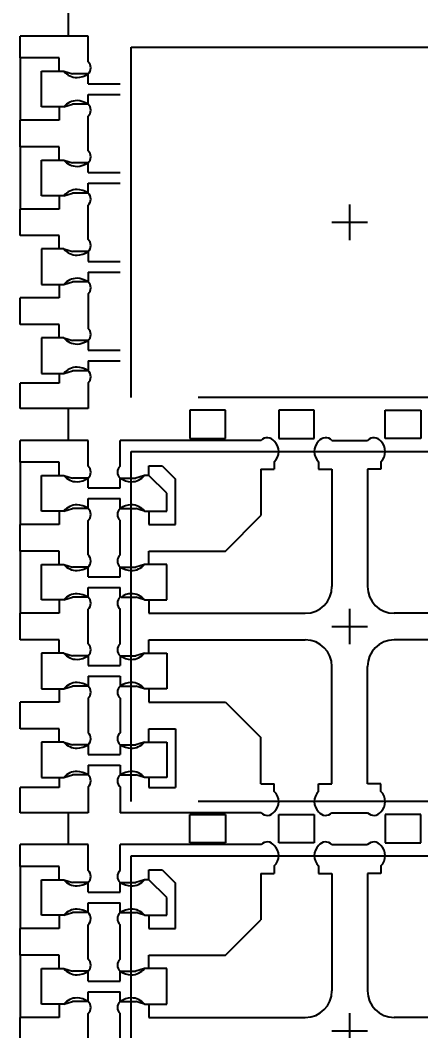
# Model space of a CAD drawing. Header units: millimetres. Extents: x 393.2 to 449.6, y 107.5 to 114.2.
# Drawn here: x 405.7503 to 405.8856, y 109.3034 to 109.6446 of the extents above; entities that cross this region are included whole.
import ezdxf

# ---------------------------------------------------------------- set-up
doc = ezdxf.new("R2010")
doc.units = ezdxf.units.MM
doc.header["$LTSCALE"] = 0.5
doc.header["$PDMODE"] = 98
for name, pattern in [('CENTER', [50.800000000000004, 31.75, -6.35, 6.35, -6.35]), ('HIDDEN', [0.375, 0.25, -0.125]), ('PHANTOM', [2.5, 1.25, -0.25, 0.25, -0.25, 0.25, -0.25])]:
    doc.linetypes.add(name, pattern=pattern)
for name, color, linetype in [('1D', 4, 'Continuous'), ('BTM', 7, 'HIDDEN'), ('CEN', 2, 'CENTER'), ('DIM', 3, 'Continuous'), ('PKG', 1, 'PHANTOM')]:
    doc.layers.add(name, color=color, linetype=linetype)
doc.styles.add('SIMPLEX', font='simplex.shx')
doc.dimstyles.new('Standard2', dxfattribs={"dimtxt": 0.06, "dimasz": 0.08, "dimexe": 0.01, "dimexo": 0.01, "dimgap": 0.027, "dimtad": 0, "dimdec": 3, "dimlfac": 16.66666667, "dimrnd": 0.0005, "dimzin": 1, "dimdsep": 46, "dimtxsty": 'SIMPLEX', "dimcen": 0.1905, "dimclrd": 256, "dimclre": 256, "dimclrt": 256, "dimadec": 0, "dimazin": 0, "dimtp": 0.03, "dimtm": 0.05, "dimtfac": 0.8, "dimtdec": 3, "dimtmove": 0, "dimatfit": 3, "dimfxl": 0.05, "dimtolj": 1, "dimtzin": 4, "dimlwd": -1, "dimlwe": -1, "dimarcsym": 0})

# ---------------------------------------------------------------- blocks, each defined once
blk = doc.blocks.new('*D18')
at = {"layer": '1D', "ltscale": 0.1, "transparency": 16777216}
blk.add_line((405.5106386670716, 109.4406549940329), (405.0469439499248, 109.4406549940315), dxfattribs=at)
at = {"layer": 'Defpoints', "color": 0, "ltscale": 0.1, "transparency": 16777216}
for p in [(407.4376386670712, 111.0096421802937), (405.0469439499244, 109.4406549940329), (405.5206386670712, 109.4406549940343)]:
    blk.add_point(p, dxfattribs=at)
at = {"layer": '1D', "ltscale": 0.1, "transparency": 16777216, "insert": (404.8770868070677, 109.4406549940315), "char_height": 0.06, "attachment_point": 5, "style": 'SIMPLEX'}
blk.add_mtext('\\A1;26.150', dxfattribs=at)
blk = doc.blocks.new('*D40')
at = {"layer": 'Defpoints', "color": 0, "transparency": 16777216}
for p in [(407.4376386670712, 111.0096421802937), (405.7502886670757, 109.197642180292), (405.0473087878593, 109.0160954738866)]:
    blk.add_point(p, dxfattribs=at)
at = {"layer": 'DIM', "transparency": 16777216}
for p, q in [((405.3673087878593, 109.197642180292), (405.2073087878593, 109.0160954738866)), ((405.7402886670757, 109.197642180292), (405.3673087878593, 109.197642180292)), ((405.2073087878593, 109.0160954738866), (405.0473087878593, 109.0160954738866))]:
    blk.add_line(p, q, dxfattribs=at)
at = {"layer": 'DIM', "transparency": 16777216, "insert": (404.8717373592879, 109.0160954738866), "char_height": 0.06, "attachment_point": 5, "style": 'SIMPLEX'}
blk.add_mtext('\\A1;30.200', dxfattribs=at)
blk = doc.blocks.new('*D41')
at = {"layer": 'Defpoints', "color": 0, "transparency": 16777216}
for p in [(407.4376386670712, 111.0096421802937), (406.3786386670711, 109.023642180292), (405.0473087878593, 108.9219082545183)]:
    blk.add_point(p, dxfattribs=at)
at = {"layer": 'DIM', "transparency": 16777216}
for p, q in [((405.3673087878593, 109.023642180292), (405.2073087878593, 108.9219082545183)), ((406.3686386670711, 109.023642180292), (405.3673087878593, 109.023642180292)), ((405.2073087878593, 108.9219082545183), (405.0473087878593, 108.9219082545183))]:
    blk.add_line(p, q, dxfattribs=at)
at = {"layer": 'DIM', "transparency": 16777216, "insert": (404.8774516450021, 108.9219082545183), "char_height": 0.06, "attachment_point": 5, "style": 'SIMPLEX'}
blk.add_mtext('\\A1;33.100', dxfattribs=at)
blk = doc.blocks.new('*D42')
at = {"layer": 'Defpoints', "color": 0, "transparency": 16777216}
for p in [(407.4376386670712, 111.0096421802937), (405.6886386670712, 109.2351421802905), (405.4660318574433, 108.5492399406165)]:
    blk.add_point(p, dxfattribs=at)
at = {"layer": 'DIM', "transparency": 16777216}
for p, q in [((405.6886386670712, 109.2251421802905), (405.6886386670712, 108.8692399406165)), ((405.6886386670712, 108.8692399406165), (405.4660318574433, 108.7092399406165)), ((405.4660318574433, 108.7092399406165), (405.4660318574433, 108.5492399406165))]:
    blk.add_line(p, q, dxfattribs=at)
at = {"layer": 'DIM', "transparency": 16777216, "insert": (405.4660318574433, 108.3793827977594), "char_height": 0.06, "attachment_point": 5, "rotation": 90, "style": 'SIMPLEX'}
blk.add_mtext('\\A1;29.150', dxfattribs=at)
blk = doc.blocks.new('*D43')
at = {"layer": 'Defpoints', "color": 0, "transparency": 16777216}
for p in [(407.4376386670712, 111.0096421802937), (405.7574886670624, 109.2523921802934), (405.770073667426, 108.5492399406165)]:
    blk.add_point(p, dxfattribs=at)
at = {"layer": 'DIM', "transparency": 16777216}
for p, q in [((405.7574886670624, 109.2423921802934), (405.7574886670624, 108.8692399406165)), ((405.7574886670624, 108.8692399406165), (405.770073667426, 108.7092399406165)), ((405.770073667426, 108.7092399406165), (405.770073667426, 108.5492399406165))]:
    blk.add_line(p, q, dxfattribs=at)
at = {"layer": 'DIM', "transparency": 16777216, "insert": (405.770073667426, 108.3736685120451), "char_height": 0.06, "attachment_point": 5, "rotation": 90, "style": 'SIMPLEX'}
blk.add_mtext('\\A1;28.003', dxfattribs=at)
blk = doc.blocks.new('*D44')
at = {"layer": 'Defpoints', "color": 0, "transparency": 16777216}
for p in [(407.4376386670712, 111.0096421802937), (405.7666386670697, 109.2297421802902), (405.8534303896404, 108.5492399406165)]:
    blk.add_point(p, dxfattribs=at)
at = {"layer": 'DIM', "transparency": 16777216}
for p, q in [((405.7666386670697, 109.2197421802902), (405.7666386670697, 108.8692399406165)), ((405.7666386670697, 108.8692399406165), (405.8534303896404, 108.7092399406165)), ((405.8534303896404, 108.7092399406165), (405.8534303896404, 108.5492399406165))]:
    blk.add_line(p, q, dxfattribs=at)
at = {"layer": 'DIM', "transparency": 16777216, "insert": (405.8534303896404, 108.3736685120451), "char_height": 0.06, "attachment_point": 5, "rotation": 90, "style": 'SIMPLEX'}
blk.add_mtext('\\A1;27.850', dxfattribs=at)
blk = doc.blocks.new('*D45')
at = {"layer": 'Defpoints', "color": 0, "transparency": 16777216}
for p in [(407.4376386670712, 111.0096421802937), (405.6977886670712, 109.2259921802905), (405.0473087878593, 109.1643829102577)]:
    blk.add_point(p, dxfattribs=at)
at = {"layer": 'DIM', "transparency": 16777216}
for p, q in [((405.3673087878593, 109.2259921802905), (405.2073087878593, 109.1643829102577)), ((405.6877886670712, 109.2259921802905), (405.3673087878593, 109.2259921802905)), ((405.2073087878593, 109.1643829102577), (405.0473087878593, 109.1643829102577))]:
    blk.add_line(p, q, dxfattribs=at)
at = {"layer": 'DIM', "transparency": 16777216, "insert": (404.8717373592879, 109.1643829102577), "char_height": 0.06, "attachment_point": 5, "style": 'SIMPLEX'}
blk.add_mtext('\\A1;29.728', dxfattribs=at)
blk = doc.blocks.new('*D46')
at = {"layer": 'Defpoints', "color": 0, "ltscale": 0.1, "transparency": 16777216}
for p in [(407.4376386670712, 111.0096421802965), (405.7732386670699, 109.2231421802905), (405.0473087878593, 109.0943269235769)]:
    blk.add_point(p, dxfattribs=at)
at = {"layer": 'DIM', "linetype": 'ByBlock', "ltscale": 0.1, "transparency": 16777216}
for p, q in [((405.3673087878593, 109.2231421802905), (405.2073087878593, 109.0943269235769)), ((405.7632386670699, 109.2231421802905), (405.3673087878593, 109.2231421802905)), ((405.2073087878593, 109.0943269235769), (405.0473087878593, 109.0943269235769))]:
    blk.add_line(p, q, dxfattribs=at)
at = {"layer": 'DIM', "ltscale": 0.1, "transparency": 16777216, "insert": (404.8717373592879, 109.0943269235769), "char_height": 0.06, "attachment_point": 5, "style": 'SIMPLEX'}
blk.add_mtext('\\A1;29.775', dxfattribs=at)
blk = doc.blocks.new('*D47')
at = {"layer": 'Defpoints', "color": 0, "ltscale": 0.1, "transparency": 16777216}
for p in [(407.4376386670712, 111.0096421802965), (405.7352886670757, 109.2351421802905), (405.5645030362815, 108.5492399406165)]:
    blk.add_point(p, dxfattribs=at)
at = {"layer": 'DIM', "linetype": 'ByBlock', "ltscale": 0.1, "transparency": 16777216}
for p, q in [((405.7352886670757, 109.2251421802905), (405.7352886670757, 108.8692399406165)), ((405.7352886670757, 108.8692399406165), (405.5645030362815, 108.7092399406165)), ((405.5645030362815, 108.7092399406165), (405.5645030362815, 108.5492399406165))]:
    blk.add_line(p, q, dxfattribs=at)
at = {"layer": 'DIM', "ltscale": 0.1, "transparency": 16777216, "insert": (405.5645030362815, 108.3736685120451), "char_height": 0.06, "attachment_point": 5, "rotation": 90, "style": 'SIMPLEX'}
blk.add_mtext('\\A1;28.373', dxfattribs=at)
blk = doc.blocks.new('*D48')
at = {"layer": 'Defpoints', "color": 0, "ltscale": 0.1, "transparency": 16777216}
for p in [(407.4376386670712, 111.0096421802965), (405.7502886670757, 109.197642180292), (405.6691062652752, 108.5492399406165)]:
    blk.add_point(p, dxfattribs=at)
at = {"layer": 'DIM', "linetype": 'ByBlock', "ltscale": 0.1, "transparency": 16777216}
for p, q in [((405.7502886670757, 109.187642180292), (405.7502886670757, 108.8692399406165)), ((405.7502886670757, 108.8692399406165), (405.6691062652752, 108.7092399406165)), ((405.6691062652752, 108.7092399406165), (405.6691062652752, 108.5492399406165))]:
    blk.add_line(p, q, dxfattribs=at)
at = {"layer": 'DIM', "ltscale": 0.1, "transparency": 16777216, "insert": (405.6691062652752, 108.3793827977594), "char_height": 0.06, "attachment_point": 5, "rotation": 90, "style": 'SIMPLEX'}
blk.add_mtext('\\A1;28.123', dxfattribs=at)
blk = doc.blocks.new('*D49')
at = {"layer": 'Defpoints', "color": 0, "ltscale": 0.1, "transparency": 16777216}
for p in [(407.4376386670712, 111.0096421802965), (405.0473087878593, 109.2297421802902), (405.7502886670757, 109.2297421802902)]:
    blk.add_point(p, dxfattribs=at)
at = {"layer": 'DIM', "linetype": 'ByBlock', "ltscale": 0.1, "transparency": 16777216}
blk.add_line((405.7402886670757, 109.2297421802902), (405.0473087878593, 109.2297421802902), dxfattribs=at)
at = {"layer": 'DIM', "ltscale": 0.1, "transparency": 16777216, "insert": (404.8717373592879, 109.2297421802902), "char_height": 0.06, "attachment_point": 5, "style": 'SIMPLEX'}
blk.add_mtext('\\A1;29.665', dxfattribs=at)
blk = doc.blocks.new('*D50')
at = {"layer": 'Defpoints', "color": 0, "ltscale": 0.1, "transparency": 16777216}
for p in [(407.4376386670712, 111.0096421802965), (405.7732386670699, 109.197642180292), (405.9412644853962, 108.5492399406165)]:
    blk.add_point(p, dxfattribs=at)
at = {"layer": 'DIM', "linetype": 'ByBlock', "ltscale": 0.1, "transparency": 16777216}
for p, q in [((405.7732386670699, 109.187642180292), (405.7732386670699, 108.8692399406165)), ((405.7732386670699, 108.8692399406165), (405.9412644853962, 108.7092399406165)), ((405.9412644853962, 108.7092399406165), (405.9412644853962, 108.5492399406165))]:
    blk.add_line(p, q, dxfattribs=at)
at = {"layer": 'DIM', "ltscale": 0.1, "transparency": 16777216, "insert": (405.9412644853962, 108.3736685120451), "char_height": 0.06, "attachment_point": 5, "rotation": 90, "style": 'SIMPLEX'}
blk.add_mtext('\\A1;27.740', dxfattribs=at)
blk = doc.blocks.new('*D51')
at = {"layer": 'Defpoints', "color": 0, "ltscale": 0.1, "transparency": 16777216}
for p in [(407.4376386670712, 111.0096421802965), (405.0473087878593, 109.3054764697244), (405.7502886670757, 109.2405421802909)]:
    blk.add_point(p, dxfattribs=at)
at = {"layer": 'DIM', "linetype": 'ByBlock', "ltscale": 0.1, "transparency": 16777216}
for p, q in [((405.2073087878593, 109.3054764697244), (405.0473087878593, 109.3054764697244)), ((405.3673087878593, 109.2405421802909), (405.2073087878593, 109.3054764697244)), ((405.7402886670757, 109.2405421802909), (405.3673087878593, 109.2405421802909))]:
    blk.add_line(p, q, dxfattribs=at)
at = {"layer": 'DIM', "ltscale": 0.1, "transparency": 16777216, "insert": (404.8717373592879, 109.3054764697244), "char_height": 0.06, "attachment_point": 5, "style": 'SIMPLEX'}
blk.add_mtext('\\A1;29.485', dxfattribs=at)
blk = doc.blocks.new('*U100')
at = {"layer": 'CEN', "ltscale": 0.005}
for p, q in [((-3.4e-15, -0.0060000000000014), (-3.4e-15, 0.005999999999998)), ((-0.0060000000000048, 0), (0.005999999999998, 0))]:
    blk.add_line(p, q, dxfattribs=at)
at = {"layer": 'PKG', "color": 1, "linetype": 'HIDDEN'}
blk.add_lwpolyline([(-0.0738000000000011, -0.0591000000000008), (-0.0738000000000011, 0.0590999999999974), (0.0737999999999977, 0.0590999999999991), (0.0737999999999977, -0.0591000000000008)], close=True, dxfattribs=at)
blk = doc.blocks.new('*U101')
at = {"layer": 'CEN', "color": 0, "linetype": 'ByBlock', "lineweight": -2, "transparency": 16777216}
for p in [(0, 0.273), (0, 0.1365), (0, 0)]:
    blk.add_blockref('*U100', p, dxfattribs=at)
blk = doc.blocks.new('*D153')
at = {"layer": 'Defpoints', "color": 0, "ltscale": 0.1, "transparency": 16777216}
for p in [(407.4376386670712, 111.0096421802965), (405.0473087878593, 109.3708160297682), (405.6977886670712, 109.2442921802905)]:
    blk.add_point(p, dxfattribs=at)
at = {"layer": 'DIM', "ltscale": 0.1, "transparency": 16777216}
for p, q in [((405.2073087878593, 109.3708160297682), (405.0473087878593, 109.3708160297682)), ((405.3673087878593, 109.2442921802905), (405.2073087878593, 109.3708160297682)), ((405.6877886670712, 109.2442921802905), (405.3673087878593, 109.2442921802905))]:
    blk.add_line(p, q, dxfattribs=at)
at = {"layer": 'DIM', "ltscale": 0.1, "transparency": 16777216, "insert": (404.8717373592879, 109.3708160297682), "char_height": 0.06, "attachment_point": 5, "style": 'SIMPLEX'}
blk.add_mtext('\\A1;29.423', dxfattribs=at)
blk = doc.blocks.new('*D154')
at = {"layer": 'Defpoints', "color": 0, "ltscale": 0.1, "transparency": 16777216}
for p in [(407.4376386670712, 111.0096421802965), (405.7840386670707, 109.1976421802905), (406.0263338159933, 108.5492399406165)]:
    blk.add_point(p, dxfattribs=at)
at = {"layer": 'DIM', "ltscale": 0.1, "transparency": 16777216}
for p, q in [((405.7840386670707, 109.1876421802905), (405.7840386670707, 108.8692399406165)), ((405.7840386670707, 108.8692399406165), (406.0263338159933, 108.7092399406165)), ((406.0263338159933, 108.7092399406165), (406.0263338159933, 108.5492399406165))]:
    blk.add_line(p, q, dxfattribs=at)
at = {"layer": 'DIM', "ltscale": 0.1, "transparency": 16777216, "insert": (406.0263338159933, 108.3736685120451), "char_height": 0.06, "attachment_point": 5, "rotation": 90, "style": 'SIMPLEX'}
blk.add_mtext('\\A1;27.560', dxfattribs=at)

msp = doc.modelspace()

# ---------------------------------------------------------------- linework, layer by layer
at = {"ltscale": 0.03}
for p, q in [((405.7732386670706, 109.6392421802902), (405.7502886670757, 109.6392421802902)), ((405.7502886670757, 109.6318921802944), (405.7502886670757, 109.6392421802902)), ((405.7732386670712, 109.6305613891307), (405.7732386670706, 109.6392421802902)), ((405.7634886670728, 109.6318921802926), (405.7502886670757, 109.6318921802944)), ((405.7634886670722, 109.6273921802926), (405.7634886670728, 109.6318921802926)), ((405.7634886670722, 109.6273921802926), (405.7649886670722, 109.6273921802924)), ((405.7649886670722, 109.6273921802924), (405.7679886670721, 109.626492180292)), ((405.7732386670706, 109.6264921802913), (405.7679886670721, 109.626492180292)), ((405.7649886670706, 109.6153921802924), (405.7634886670705, 109.6153921802926)), ((405.7634886670722, 109.6153921802942), (405.7634886670728, 109.6108921802942)), ((405.7649886670706, 109.6153921802924), (405.7679886670707, 109.616292180292)), ((405.7732386670706, 109.6162921802913), (405.7679886670707, 109.616292180292)), ((405.7634886670728, 109.6108921802942), (405.7502886670757, 109.6108921802924)), ((405.7502886670757, 109.6018921802944), (405.7502886670757, 109.6108921802924)), ((405.7732386670711, 109.600561389131), (405.7732386670711, 109.6122229714501)), ((405.7634886670728, 109.6018921802926), (405.7502886670757, 109.6018921802944)), ((405.7634886670722, 109.5973921802926), (405.7634886670728, 109.6018921802926)), ((405.7634886670722, 109.5973921802926), (405.7649886670721, 109.5973921802924)), ((405.7649886670721, 109.5973921802924), (405.767988667072, 109.596492180292)), ((405.7732386670706, 109.5964921802913), (405.767988667072, 109.596492180292)), ((405.7649886670706, 109.5853921802924), (405.7679886670707, 109.586292180292)), ((405.7732386670706, 109.5862921802913), (405.7679886670707, 109.586292180292)), ((405.7649886670706, 109.5853921802924), (405.7634886670705, 109.5853921802926)), ((405.7634886670722, 109.5853921802942), (405.7634886670728, 109.5808921802942)), ((405.7732386670711, 109.570561389131), (405.7732386670711, 109.5822229714501)), ((405.7634886670728, 109.5808921802942), (405.7502886670757, 109.5808921802924)), ((405.7502886670757, 109.5718921802944), (405.7502886670757, 109.5808921802924)), ((405.7634886670687, 109.5718921802926), (405.7502886670757, 109.5718921802944)), ((405.7634886670681, 109.5673921802926), (405.7634886670687, 109.5718921802926)), ((405.7649886670681, 109.5673921802924), (405.7634886670681, 109.5673921802926)), ((405.7649886670706, 109.5673921802887), (405.7679886670707, 109.5664921802891)), ((405.7732386670707, 109.5664921802898), (405.7679886670707, 109.5664921802891)), ((405.7634886670664, 109.5553921802926), (405.7649886670665, 109.5553921802924)), ((405.7634886670681, 109.5553921802942), (405.7634886670687, 109.5508921802942)), ((405.7649886670665, 109.5553921802924), (405.7679886670666, 109.556292180292)), ((405.7732386670707, 109.5562921802909), (405.7679886670707, 109.5562921802912)), ((405.7732386670722, 109.5522229714504), (405.7732386670716, 109.5405613891313)), ((405.7634886670687, 109.5508921802942), (405.7502886670757, 109.5508921802925)), ((405.7502886670757, 109.5418921802944), (405.7502886670757, 109.5508921802925)), ((405.7634886670646, 109.5418921802926), (405.7502886670757, 109.5418921802944)), ((405.763488667064, 109.5373921802926), (405.7634886670646, 109.5418921802926)), ((405.764988667064, 109.5373921802924), (405.763488667064, 109.5373921802926)), ((405.764988667064, 109.5373921802924), (405.7679886670638, 109.536492180292)), ((405.7732386670639, 109.5364921802913), (405.7679886670638, 109.536492180292)), ((405.7732386670707, 109.5364921802898), (405.7679886670707, 109.5364921802891)), ((405.7634886670623, 109.5253921802926), (405.7634886670619, 109.5220921802926)), ((405.7634886670623, 109.5253921802926), (405.7649886670624, 109.5253921802924)), ((405.7649886670624, 109.5253921802924), (405.7679886670625, 109.526292180292)), ((405.7732386670611, 109.5262921802912), (405.7679886670625, 109.526292180292)), ((405.7732386670707, 109.5262921802898), (405.7679886670721, 109.5262921802891)), ((405.7634886670619, 109.5220921802926), (405.7502886670757, 109.5220921802944)), ((405.7502886670757, 109.5135421802909), (405.7502886670757, 109.5220921802944)), ((405.7732386670705, 109.5222229714504), (405.7732386670699, 109.5135421802909)), ((405.7732386670699, 109.5135421802909), (405.7502886670757, 109.5135421802909)), ((405.7732386670706, 109.5027421802902), (405.7502886670757, 109.5027421802902)), ((405.7502886670757, 109.4953921802944), (405.7502886670757, 109.5027421802902)), ((405.7732386670712, 109.4940613891307), (405.7732386670706, 109.5027421802902)), ((405.8316319577912, 109.5027421802905), (405.7840386670707, 109.5027421802905)), ((405.7840386670707, 109.494061389131), (405.7840386670707, 109.5027421802905)), ((405.8555453763501, 109.5027421802905), (405.8676319577912, 109.5027421802905)), ((405.7634886670728, 109.4953921802926), (405.7502886670757, 109.4953921802944)), ((405.7634886670722, 109.4908921802926), (405.7634886670728, 109.4953921802926)), ((405.7937886670707, 109.4908921802905), (405.7937886670707, 109.4941921802905)), ((405.7937886670707, 109.4941921802905), (405.7982886670707, 109.4941921802905)), ((405.7982886670707, 109.4941921802905), (405.8027886670707, 109.4896921802905)), ((405.8360886670707, 109.4955421802905), (405.8360886670707, 109.4929921802905)), ((405.8510886670707, 109.4955421802905), (405.8510886670707, 109.4929921802905)), ((405.8720886670707, 109.4955421802905), (405.8720886670707, 109.4929921802905)), ((405.7634886670722, 109.4908921802926), (405.7649886670722, 109.4908921802924)), ((405.7649886670722, 109.4908921802924), (405.7679886670721, 109.489992180292)), ((405.7922886670707, 109.4908921802905), (405.7892886670707, 109.4899921802905)), ((405.7937886670707, 109.4908921802905), (405.7922886670707, 109.4908921802905)), ((405.8315886670707, 109.4929921802905), (405.8360886670707, 109.4929921802905)), ((405.8315886670707, 109.4929921802905), (405.8315886670707, 109.4773921802905)), ((405.8510886670707, 109.4929921802905), (405.8555886670707, 109.4929921802905)), ((405.8555886670707, 109.4929921802905), (405.8555886670707, 109.4533921802905)), ((405.8720886670707, 109.4929921802905), (405.8675886670707, 109.4929921802905)), ((405.8675886670707, 109.4929921802905), (405.8675886670707, 109.4533921802905)), ((405.7732386670706, 109.4899921802913), (405.7679886670721, 109.489992180292)), ((405.7840386670721, 109.4899921802893), (405.7892886670707, 109.4899921802905)), ((405.8027886670707, 109.4743921802905), (405.8027886670707, 109.4896921802905)), ((405.7649886670706, 109.4788921802924), (405.7634886670705, 109.4788921802926)), ((405.7634886670722, 109.4788921802942), (405.7634886670728, 109.4743921802942)), ((405.7649886670706, 109.4788921802924), (405.7679886670707, 109.479792180292)), ((405.7732386670706, 109.4797921802913), (405.7679886670707, 109.479792180292)), ((405.7840386670707, 109.4797921802905), (405.7892886670707, 109.4797921802905)), ((405.7922886670707, 109.4788921802905), (405.7892886670707, 109.4797921802905)), ((405.7922886670707, 109.4788921802905), (405.7937886670707, 109.4788921802905)), ((405.7937886670707, 109.4788921802905), (405.7937886670707, 109.4743921802905)), ((405.8195886670707, 109.4653921802905), (405.8315886670707, 109.4773921802905)), ((405.7634886670728, 109.4743921802942), (405.7502886670757, 109.4743921802924)), ((405.7502886670757, 109.4653921802944), (405.7502886670757, 109.4743921802924)), ((405.7732386670711, 109.464061389131), (405.7732386670711, 109.4757229714501)), ((405.7840386670707, 109.464061389131), (405.7840386670707, 109.4757229714501)), ((405.7937886670707, 109.4743921802905), (405.8027886670707, 109.4743921802905)), ((405.7634886670728, 109.4653921802926), (405.7502886670757, 109.4653921802944)), ((405.7634886670722, 109.4608921802926), (405.7634886670728, 109.4653921802926)), ((405.7937886670707, 109.4608921802905), (405.7937886670707, 109.4653921802905)), ((405.7937886670707, 109.4653921802905), (405.8195886670707, 109.4653921802905)), ((405.7634886670722, 109.4608921802926), (405.7649886670721, 109.4608921802924)), ((405.7649886670721, 109.4608921802924), (405.767988667072, 109.459992180292)), ((405.7732386670706, 109.4599921802913), (405.767988667072, 109.459992180292)), ((405.7840386670721, 109.4599921802906), (405.7892886670707, 109.4599921802905)), ((405.7922886670707, 109.4608921802905), (405.7892886670707, 109.4599921802905)), ((405.7937886670707, 109.4608921802905), (405.7922886670707, 109.4608921802905)), ((405.7649886670706, 109.4488921802924), (405.7679886670707, 109.449792180292)), ((405.7732386670706, 109.4497921802913), (405.7679886670707, 109.449792180292)), ((405.7843386670706, 109.4497921802905), (405.7892886670707, 109.4497921802905)), ((405.7922886670707, 109.4488921802905), (405.7892886670707, 109.4497921802905)), ((405.7649886670706, 109.4488921802924), (405.7634886670705, 109.4488921802926)), ((405.7634886670722, 109.4488921802942), (405.7634886670728, 109.4443921802942)), ((405.7732386670711, 109.434061389131), (405.7732386670711, 109.4457229714501)), ((405.7840386670707, 109.434061389131), (405.7840386670707, 109.4457229714501)), ((405.7922886670707, 109.4488921802905), (405.7937886670707, 109.4488921802905)), ((405.7937886670707, 109.4488921802905), (405.7937886670707, 109.4443921802905)), ((405.7634886670728, 109.4443921802942), (405.7502886670757, 109.4443921802924)), ((405.7502886670757, 109.4353921802944), (405.7502886670757, 109.4443921802924)), ((405.7937886670707, 109.4443921802905), (405.8465886670706, 109.4443921802905)), ((405.9293886670707, 109.4443921802905), (405.8765886670707, 109.4443921802905)), ((405.7634886670687, 109.4353921802926), (405.7502886670757, 109.4353921802944)), ((405.7634886670681, 109.4308921802926), (405.7634886670687, 109.4353921802926)), ((405.7937886670707, 109.4308921802905), (405.7937886670707, 109.4353921802905)), ((405.7937886670707, 109.4353921802905), (405.8465886670706, 109.4353921802905)), ((405.9293886670707, 109.4353921802905), (405.8765886670707, 109.4353921802905)), ((405.7649886670681, 109.4308921802924), (405.7634886670681, 109.4308921802926)), ((405.7649886670706, 109.4308921802887), (405.7679886670707, 109.4299921802891)), ((405.7732386670707, 109.4299921802898), (405.7679886670707, 109.4299921802891)), ((405.7840386670707, 109.4299921802905), (405.7892886670707, 109.4299921802905)), ((405.7922886670707, 109.4308921802905), (405.7892886670707, 109.4299921802905)), ((405.7922886670707, 109.4308921802905), (405.7937886670707, 109.4308921802905)), ((405.8555886670707, 109.3867921802905), (405.8555886670707, 109.4263921802905)), ((405.8675886670707, 109.3867921802905), (405.8675886670707, 109.4263921802905)), ((405.7634886670664, 109.4188921802926), (405.7649886670665, 109.4188921802924)), ((405.7634886670681, 109.4188921802943), (405.7634886670687, 109.4143921802942)), ((405.7649886670665, 109.4188921802924), (405.7679886670666, 109.419792180292)), ((405.7732386670707, 109.4197921802909), (405.7679886670707, 109.4197921802912)), ((405.7840386670707, 109.4197921802905), (405.7892886670707, 109.4197921802905)), ((405.7922886670707, 109.4188921802905), (405.7892886670707, 109.4197921802905)), ((405.7937886670707, 109.4188921802905), (405.7922886670707, 109.4188921802905)), ((405.7937886670707, 109.4188921802905), (405.7937886670707, 109.4143921802905)), ((405.7732386670722, 109.4157229714504), (405.7732386670716, 109.4040613891313)), ((405.7840386670707, 109.4157229714501), (405.7840386670707, 109.404061389131)), ((405.7634886670687, 109.4143921802942), (405.7502886670757, 109.4143921802925)), ((405.7502886670757, 109.4053921802944), (405.7502886670757, 109.4143921802925)), ((405.7937886670707, 109.4143921802905), (405.8195886670707, 109.4143921802905)), ((405.8195886670707, 109.4143921802905), (405.8315886670707, 109.4023921802905)), ((405.7634886670646, 109.4053921802926), (405.7502886670757, 109.4053921802944)), ((405.763488667064, 109.4008921802926), (405.7634886670646, 109.4053921802926)), ((405.7937886670707, 109.4008921802905), (405.7937886670707, 109.4053921802905)), ((405.7937886670707, 109.4053921802905), (405.8027886670707, 109.4053921802905)), ((405.8027886670707, 109.4053921802905), (405.8027886670707, 109.3855921802905)), ((405.8315886670707, 109.3867921802905), (405.8315886670707, 109.4023921802905)), ((405.764988667064, 109.4008921802924), (405.763488667064, 109.4008921802926)), ((405.764988667064, 109.4008921802924), (405.7679886670638, 109.399992180292)), ((405.7732386670639, 109.3999921802913), (405.7679886670638, 109.399992180292)), ((405.7732386670707, 109.3999921802898), (405.7679886670707, 109.3999921802891)), ((405.7840386670707, 109.3999921802905), (405.7892886670707, 109.3999921802905)), ((405.7922886670707, 109.4008921802905), (405.7892886670707, 109.3999921802905)), ((405.7922886670707, 109.4008921802905), (405.7937886670707, 109.4008921802905)), ((405.7634886670623, 109.3888921802926), (405.7634886670619, 109.3855921802926)), ((405.7634886670623, 109.3888921802926), (405.7649886670624, 109.3888921802924)), ((405.7649886670624, 109.3888921802924), (405.7679886670625, 109.389792180292)), ((405.7732386670611, 109.3897921802912), (405.7679886670625, 109.389792180292)), ((405.7732386670707, 109.3897921802898), (405.7679886670721, 109.3897921802891)), ((405.7840386670721, 109.3897921802905), (405.7892886670707, 109.3897921802905)), ((405.7922886670707, 109.3888921802905), (405.7892886670707, 109.3897921802905)), ((405.7937886670707, 109.3888921802905), (405.7922886670707, 109.3888921802905)), ((405.7937886670707, 109.3888921802905), (405.7937886670707, 109.3855921802905)), ((405.7634886670619, 109.3855921802926), (405.7502886670757, 109.3855921802944)), ((405.7502886670757, 109.3770421802909), (405.7502886670757, 109.3855921802944)), ((405.7732386670705, 109.3857229714504), (405.7732386670699, 109.3770421802909)), ((405.7840386670707, 109.3857229714501), (405.7840386670707, 109.3770421802905)), ((405.7937886670707, 109.3855921802905), (405.8027886670707, 109.3855921802905)), ((405.8315886670707, 109.3867921802905), (405.8360886670707, 109.3867921802905)), ((405.8360886670707, 109.3842421802905), (405.8360886670707, 109.3867921802905)), ((405.8510886670707, 109.3867921802905), (405.8555886670707, 109.3867921802905)), ((405.8510886670707, 109.3842421802905), (405.8510886670707, 109.3867921802905)), ((405.8720886670707, 109.3867921802905), (405.8675886670707, 109.3867921802905)), ((405.8720886670707, 109.3842421802905), (405.8720886670707, 109.3867921802905)), ((405.7732386670699, 109.3770421802909), (405.7502886670757, 109.3770421802909)), ((405.8316319577912, 109.3770421802905), (405.7840386670707, 109.3770421802905)), ((405.8555453763501, 109.3770421802905), (405.8676319577912, 109.3770421802905)), ((405.7732386670706, 109.3662421802902), (405.7502886670757, 109.3662421802902)), ((405.7502886670757, 109.3588921802944), (405.7502886670757, 109.3662421802902)), ((405.7732386670712, 109.3575613891307), (405.7732386670706, 109.3662421802902)), ((405.8316319577912, 109.3662421802905), (405.7840386670707, 109.3662421802905)), ((405.7840386670707, 109.357561389131), (405.7840386670707, 109.3662421802905)), ((405.8555453763501, 109.3662421802905), (405.8676319577912, 109.3662421802905)), ((405.7634886670728, 109.3588921802926), (405.7502886670757, 109.3588921802944)), ((405.7634886670722, 109.3543921802926), (405.7634886670728, 109.3588921802926)), ((405.7937886670707, 109.3543921802905), (405.7937886670707, 109.3576921802905)), ((405.7937886670707, 109.3576921802905), (405.7982886670707, 109.3576921802905)), ((405.7982886670707, 109.3576921802905), (405.8027886670707, 109.3531921802905)), ((405.8360886670707, 109.3590421802905), (405.8360886670707, 109.3564921802905)), ((405.8510886670707, 109.3590421802905), (405.8510886670707, 109.3564921802905)), ((405.8720886670707, 109.3590421802905), (405.8720886670707, 109.3564921802905)), ((405.7634886670722, 109.3543921802926), (405.7649886670722, 109.3543921802924)), ((405.7649886670722, 109.3543921802924), (405.7679886670721, 109.353492180292)), ((405.7922886670707, 109.3543921802905), (405.7892886670707, 109.3534921802905)), ((405.7937886670707, 109.3543921802905), (405.7922886670707, 109.3543921802905)), ((405.8315886670707, 109.3564921802905), (405.8360886670707, 109.3564921802905)), ((405.8315886670707, 109.3564921802905), (405.8315886670707, 109.3408921802905)), ((405.8510886670707, 109.3564921802905), (405.8555886670707, 109.3564921802905)), ((405.8555886670707, 109.3564921802905), (405.8555886670707, 109.3168921802905)), ((405.8720886670707, 109.3564921802905), (405.8675886670707, 109.3564921802905)), ((405.8675886670707, 109.3564921802905), (405.8675886670707, 109.3168921802905)), ((405.7732386670706, 109.3534921802913), (405.7679886670721, 109.353492180292)), ((405.7840386670721, 109.3534921802893), (405.7892886670707, 109.3534921802905)), ((405.8027886670707, 109.3378921802905), (405.8027886670707, 109.3531921802905)), ((405.7649886670706, 109.3423921802924), (405.7634886670705, 109.3423921802926)), ((405.7634886670722, 109.3423921802942), (405.7634886670728, 109.3378921802942)), ((405.7649886670706, 109.3423921802924), (405.7679886670707, 109.343292180292)), ((405.7732386670706, 109.3432921802913), (405.7679886670707, 109.343292180292)), ((405.7840386670707, 109.3432921802905), (405.7892886670707, 109.3432921802905)), ((405.7922886670707, 109.3423921802905), (405.7892886670707, 109.3432921802905)), ((405.7922886670707, 109.3423921802905), (405.7937886670707, 109.3423921802905)), ((405.7937886670707, 109.3423921802905), (405.7937886670707, 109.3378921802905)), ((405.8195886670707, 109.3288921802905), (405.8315886670707, 109.3408921802905)), ((405.7634886670728, 109.3378921802942), (405.7502886670757, 109.3378921802924)), ((405.7502886670757, 109.3288921802944), (405.7502886670757, 109.3378921802924)), ((405.7732386670711, 109.327561389131), (405.7732386670711, 109.3392229714501)), ((405.7840386670707, 109.327561389131), (405.7840386670707, 109.3392229714501)), ((405.7937886670707, 109.3378921802905), (405.8027886670707, 109.3378921802905)), ((405.7634886670728, 109.3288921802926), (405.7502886670757, 109.3288921802944)), ((405.7634886670722, 109.3243921802926), (405.7634886670728, 109.3288921802926)), ((405.7937886670707, 109.3243921802905), (405.7937886670707, 109.3288921802905)), ((405.7937886670707, 109.3288921802905), (405.8195886670707, 109.3288921802905)), ((405.7634886670722, 109.3243921802926), (405.7649886670721, 109.3243921802924)), ((405.7649886670721, 109.3243921802924), (405.767988667072, 109.323492180292)), ((405.7732386670706, 109.3234921802913), (405.767988667072, 109.323492180292)), ((405.7840386670721, 109.3234921802906), (405.7892886670707, 109.3234921802905)), ((405.7922886670707, 109.3243921802905), (405.7892886670707, 109.3234921802905)), ((405.7937886670707, 109.3243921802905), (405.7922886670707, 109.3243921802905)), ((405.7649886670706, 109.3123921802924), (405.7679886670707, 109.313292180292)), ((405.7732386670706, 109.3132921802913), (405.7679886670707, 109.313292180292)), ((405.7840386670707, 109.3132921802906), (405.7892886670707, 109.3132921802905)), ((405.7922886670707, 109.3123921802905), (405.7892886670707, 109.3132921802905)), ((405.7649886670706, 109.3123921802924), (405.7634886670705, 109.3123921802926)), ((405.7634886670722, 109.3123921802942), (405.7634886670728, 109.3078921802942)), ((405.7732386670711, 109.297561389131), (405.7732386670711, 109.3092229714501)), ((405.7840386670707, 109.297561389131), (405.7840386670707, 109.3092229714501)), ((405.7922886670707, 109.3123921802905), (405.7937886670707, 109.3123921802905)), ((405.7937886670707, 109.3123921802905), (405.7937886670707, 109.3078921802905)), ((405.7634886670728, 109.3078921802942), (405.7502886670757, 109.3078921802924)), ((405.7502886670757, 109.2988921802944), (405.7502886670757, 109.3078921802924)), ((405.7937886670707, 109.3078921802905), (405.8465886670706, 109.3078921802905)), ((405.9293886670707, 109.3078921802905), (405.8765886670707, 109.3078921802905))]:
    msp.add_line(p, q, dxfattribs=at)
at = {"color": 4, "linetype": 'HIDDEN'}
msp.add_circle((405.9538100237789, 109.4564942421201), 0.3776292749257664, dxfattribs=at)
at = {"ltscale": 0.03}
for centre, radius, start, end in [((405.7713888808786, 109.6285267847103), 0.0027497861926721, 312.2759370778239, 47.72406292924249), ((405.7694635751931, 109.6311098405498), 0.0058177143691048, 219.7190948094875, 270.2471182186545), ((405.7690777638928, 109.6330356277318), 0.0077543419887602, 273.0375304387329, 302.4518127728624), ((405.7694635751905, 109.6116745200337), 0.0058177143691048, 89.75288176571226, 140.2809051748766), ((405.7690777638905, 109.6097487328566), 0.0077543419840256, 57.54818718439045, 86.9624695499608), ((405.7713888808777, 109.6142575758713), 0.0027497861926721, 312.2759370664206, 47.72406291784382), ((405.7713888808804, 109.5985267847103), 0.0027497861926721, 312.2759370778239, 47.72406292924249), ((405.7694635751931, 109.6011098405498), 0.0058177143691048, 219.7190948094875, 270.2471182186545), ((405.7690777638956, 109.603035627716), 0.0077543419728709, 273.0375304245997, 302.4518128234479), ((405.7694635751905, 109.5816745200337), 0.0058177143691048, 89.75288176571226, 140.2809051748766), ((405.7690777638905, 109.5797487328566), 0.0077543419840256, 57.54818718439045, 86.9624695499608), ((405.7713888808777, 109.5842575758713), 0.0027497861926721, 312.2759370664206, 47.72406291784382), ((405.7713888808777, 109.5685267847098), 0.0027497861926721, 312.2759370821562, 47.72406293357937), ((405.7694635751905, 109.5711098405473), 0.0058177143691048, 219.7190948251234, 270.2471182342877), ((405.7690777638904, 109.573035627725), 0.0077543419845401, 273.0375304505014, 302.4518128140551), ((405.7694635751864, 109.5516745200337), 0.0058177143691048, 89.75288176571226, 140.2809051748766), ((405.769077763891, 109.5497487328558), 0.0077543419841299, 57.54818718893041, 86.96246955417354), ((405.7713888808797, 109.5542575758707), 0.0027497861926721, 312.2759370707575, 47.72406292217617), ((405.7713888808777, 109.5385267847098), 0.0027497861926721, 312.2759370821562, 47.72406293357937), ((405.7694635751849, 109.5411098405498), 0.0058177143691048, 219.7190948094927, 270.2471182186545), ((405.7690777638905, 109.5430356277245), 0.0077543419840948, 273.0375304502022, 302.4518128155721), ((405.7694635751823, 109.5216745200337), 0.0058177143691048, 89.75288176571226, 140.2809051748766), ((405.7690777638956, 109.5197487328651), 0.0077543419728703, 57.54818717654851, 86.96246957540035), ((405.7713888808779, 109.5242575758708), 0.0027497861926721, 312.2759370707575, 47.72406292217617), ((405.8337375146516, 109.5007679336149), 0.0028863505726962, 35.45452309535627, 136.8434524332964), ((405.8327127150056, 109.4989232880883), 0.0048764387288395, 0.8094767435143643, 46.18765460837101), ((405.8544646191357, 109.4989232880883), 0.0048764387288395, 133.812345391629, 179.1905232564856), ((405.8534398194897, 109.5007679336149), 0.0028863505726964, 43.15654756659839, 144.5454769046926), ((405.8697375146516, 109.5007679336149), 0.0028863505726998, 35.45452309522613, 136.8434524334016), ((405.8687127150056, 109.4989232880883), 0.0048764387288395, 0.8094767435143643, 46.18765460837101), ((405.8327127150056, 109.4990610724927), 0.0048764387288395, 313.812345391629, 359.1905232564856), ((405.8544646191357, 109.4990610724927), 0.0048764387288395, 180.8094767435144, 226.187654608371), ((405.8687127150056, 109.4990610724927), 0.0048764387288395, 313.812345391629, 359.1905232564856), ((405.7713888808786, 109.4920267847103), 0.0027497861926721, 312.2759370778239, 47.72406292924248), ((405.7858884532633, 109.4920267847108), 0.0027497861926721, 132.2759370742355, 227.7240629256587), ((405.7694635751931, 109.4946098405498), 0.0058177143691048, 219.7190948094875, 270.2471182186545), ((405.7878137589502, 109.4946098405486), 0.0058177143691048, 269.7528817735288, 320.2809051826972), ((405.7690777638928, 109.4965356277318), 0.0077543419887602, 273.0375304387329, 302.4518127728624), ((405.7881995702508, 109.4965356277305), 0.0077543419887602, 237.5481872193186, 266.9624695534667), ((405.7694635751905, 109.4751745200337), 0.0058177143691048, 89.75288176571226, 140.2809051748766), ((405.7690777638905, 109.4732487328566), 0.0077543419840256, 57.54818718439045, 86.9624695499608), ((405.78819957025, 109.4732487328552), 0.0077543419841372, 93.03753044240217, 122.4518128076287), ((405.7878137589502, 109.4751745200325), 0.0058177143691048, 39.71909481730803, 90.24711822647113), ((405.7713888808777, 109.4777575758713), 0.0027497861926721, 312.2759370664206, 47.72406291784382), ((405.7858884532633, 109.4777575758703), 0.0027497861926721, 132.2759370743413, 227.7240629257645), ((405.7713888808804, 109.4620267847103), 0.0027497861926721, 312.2759370778239, 47.72406292924248), ((405.7858884532633, 109.4620267847108), 0.0027497861926721, 132.2759370742355, 227.7240629256587), ((405.7694635751931, 109.4646098405498), 0.0058177143691048, 219.7190948094875, 270.2471182186545), ((405.7690777638956, 109.466535627716), 0.0077543419728709, 273.0375304245997, 302.4518128234479), ((405.788199570248, 109.4665356277147), 0.0077543419728709, 237.5481871687332, 266.9624695676), ((405.7878137589502, 109.4646098405486), 0.0058177143691048, 269.7528817735288, 320.2809051826972), ((405.8465886670706, 109.4533921802905), 0.009, 270, 0), ((405.8765886670707, 109.4533921802905), 0.009, 180, 270), ((405.7694635751905, 109.4451745200337), 0.0058177143691048, 89.75288176571226, 140.2809051748766), ((405.7690777638905, 109.4432487328566), 0.0077543419840256, 57.54818718439045, 86.9624695499608), ((405.7713888808777, 109.4477575758713), 0.0027497861926721, 312.2759370664206, 47.72406291784382), ((405.7858884532633, 109.4477575758703), 0.0027497861926721, 132.2759370743413, 227.7240629257645), ((405.7878489816677, 109.4452594008241), 0.0057330967427689, 90.6027868983638, 127.7552291532841), ((405.7878137589502, 109.4451745200325), 0.0058177143691048, 39.71909481730803, 90.24711822647113), ((405.7713888808777, 109.4320267847098), 0.0027497861926721, 312.2759370821562, 47.72406293357937), ((405.7858884532633, 109.4320267847108), 0.0027497861926721, 132.2759370742355, 227.7240629256587), ((405.8465886670706, 109.4263921802905), 0.009, 0, 90), ((405.8765886670707, 109.4263921802905), 0.009, 90, 180), ((405.7694635751905, 109.4346098405473), 0.0058177143691048, 219.7190948251234, 270.2471182342877), ((405.7690777638904, 109.436535627725), 0.0077543419845401, 273.0375304505014, 302.4518128140551), ((405.78819957025, 109.4365356277263), 0.0077543419845401, 237.5481871937831, 266.962469557299), ((405.7878137589502, 109.4346098405486), 0.0058177143691048, 269.7528817735288, 320.2809051826919), ((405.7694635751864, 109.4151745200337), 0.0058177143691048, 89.75288176571226, 140.2809051748766), ((405.769077763891, 109.4132487328558), 0.0077543419841299, 57.54818718893041, 86.96246955417354), ((405.7713888808797, 109.4177575758708), 0.0027497861926721, 312.2759370707575, 47.72406292217617), ((405.7858884532633, 109.4177575758703), 0.0027497861926721, 132.2759370743413, 227.7240629257645), ((405.78819957025, 109.4132487328552), 0.0077543419841299, 93.0375304423476, 122.4518128075985), ((405.7878137589502, 109.4151745200325), 0.0058177143691048, 39.7190948173028, 90.24711822647113), ((405.7713888808777, 109.4020267847098), 0.0027497861926721, 312.2759370821562, 47.72406293357937), ((405.7858884532633, 109.4020267847108), 0.0027497861926721, 132.2759370742355, 227.7240629256587), ((405.7694635751849, 109.4046098405498), 0.0058177143691048, 219.7190948094927, 270.2471182186545), ((405.7690777638905, 109.4065356277246), 0.0077543419840948, 273.0375304502022, 302.4518128155721), ((405.78819957025, 109.4065356277259), 0.0077543419840948, 237.5481871922433, 266.9624695576252), ((405.7878137589502, 109.4046098405486), 0.0058177143691048, 269.7528817735288, 320.2809051826919), ((405.7694635751823, 109.3851745200337), 0.0058177143691048, 89.75288176571226, 140.2809051748766), ((405.7690777638956, 109.3832487328651), 0.0077543419728703, 57.54818717654851, 86.96246957540035), ((405.7713888808779, 109.3877575758708), 0.0027497861926721, 312.2759370707575, 47.72406292217617), ((405.7858884532633, 109.3877575758703), 0.0027497861926721, 132.2759370743413, 227.7240629257645), ((405.788199570248, 109.3832487328664), 0.0077543419728703, 93.03753043239999, 122.4518128312668), ((405.7878137589502, 109.3851745200325), 0.0058177143691048, 39.7190948173028, 90.24711822647113), ((405.8327127150056, 109.3807232880883), 0.0048764387288395, 0.8094767435143643, 46.18765460837101), ((405.8544646191357, 109.3807232880883), 0.0048764387288395, 133.812345391629, 179.1905232564856), ((405.8687127150056, 109.3807232880883), 0.0048764387288395, 0.8094767435143643, 46.18765460837101), ((405.8327127150056, 109.3808610724927), 0.0048764387288395, 313.812345391629, 359.1905232564856), ((405.8544646191357, 109.3808610724927), 0.0048764387288395, 180.8094767435144, 226.187654608371), ((405.8687127150056, 109.3808610724927), 0.0048764387288395, 313.812345391629, 359.1905232564856), ((405.8337375146516, 109.3790164269662), 0.0028863505726962, 223.1565475667036, 324.5454769046437), ((405.8534398194897, 109.3790164269662), 0.0028863505726964, 215.4545230953073, 316.8434524334016), ((405.8697375146516, 109.3790164269662), 0.0028863505726998, 223.1565475665984, 324.5454769047739), ((405.8337375146516, 109.3642679336149), 0.0028863505726962, 35.45452309535627, 136.8434524332964), ((405.8327127150056, 109.3624232880884), 0.0048764387288395, 0.8094767435143643, 46.18765460837101), ((405.8544646191357, 109.3624232880884), 0.0048764387288395, 133.812345391629, 179.1905232564856), ((405.8534398194897, 109.3642679336149), 0.0028863505726964, 43.15654756659839, 144.5454769046926), ((405.8697375146516, 109.3642679336149), 0.0028863505726998, 35.45452309522613, 136.8434524334016), ((405.8687127150056, 109.3624232880884), 0.0048764387288395, 0.8094767435143643, 46.18765460837101), ((405.8327127150056, 109.3625610724927), 0.0048764387288395, 313.812345391629, 359.1905232564856), ((405.8544646191357, 109.3625610724927), 0.0048764387288395, 180.8094767435144, 226.187654608371), ((405.8687127150056, 109.3625610724927), 0.0048764387288395, 313.812345391629, 359.1905232564856), ((405.7713888808786, 109.3555267847103), 0.0027497861926721, 312.2759370778239, 47.72406292924248), ((405.7858884532633, 109.3555267847108), 0.0027497861926721, 132.2759370742355, 227.7240629256587), ((405.7694635751931, 109.3581098405498), 0.0058177143691048, 219.7190948094875, 270.2471182186545), ((405.7878137589502, 109.3581098405486), 0.0058177143691048, 269.7528817735288, 320.2809051826972), ((405.7690777638928, 109.3600356277318), 0.0077543419887602, 273.0375304387329, 302.4518127728624), ((405.7881995702508, 109.3600356277305), 0.0077543419887602, 237.5481872193186, 266.9624695534667), ((405.7694635751905, 109.3386745200337), 0.0058177143691048, 89.75288176571226, 140.2809051748766), ((405.7690777638905, 109.3367487328566), 0.0077543419840256, 57.54818718439045, 86.9624695499608), ((405.78819957025, 109.3367487328552), 0.0077543419841372, 93.03753044240217, 122.4518128076287), ((405.7878137589502, 109.3386745200325), 0.0058177143691048, 39.71909481730803, 90.24711822647113), ((405.7713888808777, 109.3412575758713), 0.0027497861926721, 312.2759370664206, 47.72406291784382), ((405.7858884532633, 109.3412575758703), 0.0027497861926721, 132.2759370743413, 227.7240629257645), ((405.7713888808804, 109.3255267847103), 0.0027497861926721, 312.2759370778239, 47.72406292924248), ((405.7858884532633, 109.3255267847108), 0.0027497861926721, 132.2759370742355, 227.7240629256587), ((405.7694635751931, 109.3281098405498), 0.0058177143691048, 219.7190948094875, 270.2471182186545), ((405.7690777638956, 109.330035627716), 0.0077543419728709, 273.0375304245997, 302.4518128234479), ((405.788199570248, 109.3300356277147), 0.0077543419728709, 237.5481871687332, 266.9624695676), ((405.7878137589502, 109.3281098405486), 0.0058177143691048, 269.7528817735288, 320.2809051826972), ((405.8465886670706, 109.3168921802905), 0.009, 270, 0), ((405.8765886670707, 109.3168921802905), 0.009, 180, 270), ((405.7694635751905, 109.3086745200337), 0.0058177143691048, 89.75288176571226, 140.2809051748766), ((405.7690777638905, 109.3067487328566), 0.0077543419840256, 57.54818718439045, 86.9624695499608), ((405.7713888808777, 109.3112575758713), 0.0027497861926721, 312.2759370664206, 47.72406291784382), ((405.7858884532633, 109.3112575758703), 0.0027497861926721, 132.2759370743413, 227.7240629257645), ((405.7881995702501, 109.3067487328547), 0.0077543419846056, 93.03753044289108, 122.451812806183), ((405.7878137589502, 109.3086745200325), 0.0058177143691048, 39.71909481730803, 90.24711822647113)]:
    msp.add_arc(centre, radius, start, end, dxfattribs=at)
at = {"layer": 'BTM', "ltscale": 0.03}
for p, q in [((405.7666386670697, 109.6392421802902), (405.7666386670697, 109.6500421802909)), ((405.7502886670757, 109.6318921802944), (405.7502886670757, 109.6108921802924)), ((405.7732386670706, 109.6231921802918), (405.7732386670706, 109.62649218029)), ((405.7732386670706, 109.6231921802907), (405.7840386670716, 109.623192180291)), ((405.7732386670706, 109.6195921802907), (405.7840386670711, 109.619592180291)), ((405.7732386670706, 109.6162921802913), (405.7732386670706, 109.6195921802917)), ((405.7502886670757, 109.6018921802944), (405.7502886670757, 109.5808921802924)), ((405.7732386670706, 109.5931921802918), (405.7732386670706, 109.59649218029)), ((405.7732386670706, 109.5931921802907), (405.7840386670716, 109.593192180291)), ((405.7732386670706, 109.5895921802907), (405.7840386670711, 109.589592180291)), ((405.7732386670706, 109.5862921802913), (405.7732386670706, 109.5895921802917)), ((405.7732386670707, 109.5664921802898), (405.7732386670707, 109.5631921802893)), ((405.7732386670706, 109.5631921802904), (405.7840386670711, 109.5631921802901)), ((405.7732386670706, 109.5595921802904), (405.7840386670716, 109.5595921802901)), ((405.77323866707, 109.5595921802904), (405.7732386670693, 109.5562921802921)), ((405.7732386670707, 109.5364921802898), (405.7732386670707, 109.5331921802893)), ((405.7732386670706, 109.5331921802904), (405.7840386670711, 109.5331921802901)), ((405.7732386670706, 109.5295921802904), (405.7840386670716, 109.5295921802901)), ((405.7732386670707, 109.5295921802893), (405.7732386670707, 109.5262921802911)), ((405.7666386670697, 109.5027421802902), (405.7666386670697, 109.5135421802909)), ((405.7502886670757, 109.4953921802944), (405.7502886670757, 109.4743921802924)), ((405.7732386670706, 109.4866921802918), (405.7732386670706, 109.48999218029)), ((405.7732386670706, 109.4866921802907), (405.7840386670716, 109.486692180291)), ((405.7840386670716, 109.486692180291), (405.7840386670721, 109.4899921802893)), ((405.7732386670706, 109.4830921802907), (405.7840386670711, 109.483092180291)), ((405.7732386670706, 109.4797921802913), (405.7732386670706, 109.4830921802917)), ((405.7840386670707, 109.4797921802905), (405.7840386670711, 109.483092180291)), ((405.7502886670757, 109.4653921802944), (405.7502886670757, 109.4443921802924)), ((405.7732386670706, 109.4566921802918), (405.7732386670706, 109.45999218029)), ((405.7840386670716, 109.456692180291), (405.7840386670721, 109.4599921802893)), ((405.7732386670706, 109.4566921802907), (405.7840386670716, 109.456692180291)), ((405.7732386670706, 109.4530921802907), (405.7840386670711, 109.453092180291)), ((405.7732386670706, 109.4497921802913), (405.7732386670706, 109.4530921802917)), ((405.7840386670707, 109.4497921802905), (405.7840386670711, 109.453092180291)), ((405.7732386670707, 109.4299921802898), (405.7732386670707, 109.4266921802893)), ((405.7840386670707, 109.4299921802905), (405.7840386670711, 109.4266921802901)), ((405.7732386670706, 109.4266921802904), (405.7840386670711, 109.4266921802901)), ((405.7732386670706, 109.4230921802904), (405.7840386670716, 109.4230921802901)), ((405.77323866707, 109.4230921802904), (405.7732386670693, 109.4197921802921)), ((405.7840386670716, 109.4230921802901), (405.7840386670721, 109.4197921802918)), ((405.7732386670707, 109.3999921802898), (405.7732386670707, 109.3966921802893)), ((405.7840386670707, 109.3999921802905), (405.7840386670711, 109.3966921802901)), ((405.7732386670706, 109.3966921802904), (405.7840386670711, 109.3966921802901)), ((405.7732386670706, 109.3930921802904), (405.7840386670716, 109.3930921802901)), ((405.7732386670707, 109.3930921802893), (405.7732386670707, 109.3897921802911)), ((405.7840386670716, 109.3930921802901), (405.7840386670721, 109.3897921802918)), ((405.7666386670697, 109.3662421802902), (405.7666386670697, 109.3770421802909)), ((405.7502886670757, 109.3588921802944), (405.7502886670757, 109.3378921802924)), ((405.7732386670706, 109.3501921802918), (405.7732386670706, 109.35349218029)), ((405.7732386670706, 109.3501921802907), (405.7840386670716, 109.350192180291)), ((405.7840386670716, 109.350192180291), (405.7840386670721, 109.3534921802893)), ((405.7732386670706, 109.3465921802907), (405.7840386670711, 109.346592180291)), ((405.7732386670706, 109.3432921802913), (405.7732386670706, 109.3465921802918)), ((405.7840386670707, 109.3432921802905), (405.7840386670711, 109.346592180291)), ((405.7502886670757, 109.3288921802944), (405.7502886670757, 109.3078921802924)), ((405.7732386670706, 109.3201921802918), (405.7732386670706, 109.32349218029)), ((405.7840386670716, 109.320192180291), (405.7840386670721, 109.3234921802893)), ((405.7732386670706, 109.3201921802907), (405.7840386670716, 109.320192180291)), ((405.7732386670706, 109.3165921802907), (405.7840386670711, 109.316592180291)), ((405.7732386670706, 109.3132921802913), (405.7732386670706, 109.3165921802917)), ((405.7840386670707, 109.3132921802905), (405.7840386670711, 109.316592180291))]:
    msp.add_line(p, q, dxfattribs=at)
for points in [[(405.7634886670705, 109.6153921802926), (405.7574886670706, 109.6153921802934), (405.7574886670722, 109.6273921802934), (405.7634886670722, 109.6273921802926)], [(405.7634886670705, 109.5853921802926), (405.7574886670706, 109.5853921802934), (405.7574886670722, 109.5973921802934), (405.7634886670722, 109.5973921802926)], [(405.7634886670681, 109.5673921802926), (405.7574886670681, 109.5673921802934), (405.7574886670665, 109.5553921802934), (405.7634886670664, 109.5553921802926)], [(405.763488667064, 109.5373921802926), (405.757488667064, 109.5373921802934), (405.7574886670624, 109.5253921802934), (405.7634886670623, 109.5253921802926), (405.7634886670623, 109.5253921802926)], [(405.7634886670705, 109.4788921802926), (405.7574886670706, 109.4788921802934), (405.7574886670722, 109.4908921802934), (405.7634886670722, 109.4908921802926)], [(405.7937886670707, 109.4788921802905), (405.7997886670707, 109.4788921802905), (405.7997886670707, 109.4848921802905), (405.7937886670707, 109.4908921802905), (405.7937886670707, 109.4908921802905)], [(405.7634886670705, 109.4488921802926), (405.7574886670706, 109.4488921802934), (405.7574886670722, 109.4608921802934), (405.7634886670722, 109.4608921802926)], [(405.7937886670707, 109.4488921802905), (405.7997886670707, 109.4488921802905), (405.7997886670707, 109.4608921802905), (405.7937886670707, 109.4608921802905)], [(405.7634886670681, 109.4308921802926), (405.7574886670681, 109.4308921802934), (405.7574886670665, 109.4188921802934), (405.7634886670664, 109.4188921802926)], [(405.7937886670707, 109.4308921802905), (405.7997886670707, 109.4308921802905), (405.7997886670707, 109.4188921802905), (405.7937886670707, 109.4188921802905)], [(405.763488667064, 109.4008921802926), (405.757488667064, 109.4008921802934), (405.7574886670624, 109.3888921802934), (405.7634886670623, 109.3888921802926), (405.7634886670623, 109.3888921802926)], [(405.7937886670707, 109.4008921802905), (405.7997886670707, 109.4008921802905), (405.7997886670707, 109.3888921802905), (405.7937886670707, 109.3888921802905), (405.7937886670707, 109.3888921802905)], [(405.7634886670705, 109.3423921802926), (405.7574886670706, 109.3423921802934), (405.7574886670722, 109.3543921802934), (405.7634886670722, 109.3543921802926)], [(405.7937886670707, 109.3423921802905), (405.7997886670707, 109.3423921802905), (405.7997886670707, 109.3483921802905), (405.7937886670707, 109.3543921802905), (405.7937886670707, 109.3543921802905)], [(405.7634886670705, 109.3123921802926), (405.7574886670706, 109.3123921802934), (405.7574886670722, 109.3243921802934), (405.7634886670722, 109.3243921802926)], [(405.7937886670707, 109.3123921802905), (405.7997886670707, 109.3123921802905), (405.7997886670707, 109.3243921802905), (405.7937886670707, 109.3243921802905)]]:
    msp.add_lwpolyline(points, dxfattribs=at)
for points in [[(405.8075886670707, 109.5129421802905), (405.8075886670707, 109.5033421802905), (405.8195886670707, 109.5033421802905), (405.8195886670707, 109.5129421802905)], [(405.8375886670707, 109.5129421802905), (405.8375886670707, 109.5033421802905), (405.8495886670706, 109.5033421802905), (405.8495886670706, 109.5129421802905)], [(405.8855886670706, 109.5129421802905), (405.8855886670706, 109.5033421802905), (405.8735886670706, 109.5033421802905), (405.8735886670706, 109.5129421802905)], [(405.8075886670707, 109.3668421802905), (405.8075886670707, 109.3764421802905), (405.8195886670707, 109.3764421802905), (405.8195886670707, 109.3668421802905)], [(405.8375886670707, 109.3668421802905), (405.8375886670707, 109.3764421802905), (405.8495886670706, 109.3764421802905), (405.8495886670706, 109.3668421802905)], [(405.8855886670706, 109.3668421802905), (405.8855886670706, 109.3764421802905), (405.8735886670706, 109.3764421802905), (405.8735886670706, 109.3668421802905)]]:
    msp.add_lwpolyline(points, close=True, dxfattribs=at)

# ---------------------------------------------------------------- block references
at = {"layer": 'CEN'}
msp.add_blockref('*U101', (405.8615886670707, 109.3033921802905), dxfattribs=at)

# ---------------------------------------------------------------- dimensions: what is measured, and where the dimension line sits
at = {"layer": '1D', "color": 4, "ltscale": 0.1}
dim = msp.add_ordinate_dim(feature_location=(405.5206386670712, 109.4406549940343), offset=(-0.47369471714677047, -1.4068746168049984e-12), dtype=0, origin=(407.4376386670712, 111.0096421802937), dimstyle='Standard2', override={"dimarcsym": 1}, dxfattribs=at)
dim.commit()
dim.dimension.update_dxf_attribs({"geometry": '*D18', "text_midpoint": (404.8770868070673, 109.4406549940329)})
at = {"layer": 'DIM'}
for feature_location, offset, dtype, picture, middle in [((405.7502886670757, 109.197642180292), (-0.7029798792164001, -0.18154670640539905), 0, '*D40', (404.8717373592879, 109.0160954738866)), ((405.6977886670712, 109.2259921802905), (-0.6504798792119004, -0.06160927003280392), 0, '*D45', (404.8717373592879, 109.1643829102577)), ((406.3786386670711, 109.023642180292), (-1.3313298792117507, -0.10173392577370066), 0, '*D41', (404.8774516450021, 108.9219082545183)), ((405.6886386670712, 109.2351421802905), (-0.22260680962790502, -0.6859022396739931), 1, '*D42', (405.4660318574433, 108.3793827977594)), ((405.7574886670624, 109.2523921802934), (0.012585000363628751, -0.7031522396768963), 1, '*D43', (405.770073667426, 108.3736685120451)), ((405.7666386670697, 109.2297421802902), (0.08679172257069467, -0.6805022396737002), 1, '*D44', (405.8534303896404, 108.3736685120451))]:
    dim = msp.add_ordinate_dim(feature_location=feature_location, offset=offset, dtype=dtype, origin=(407.4376386670712, 111.0096421802937), dimstyle='Standard2', dxfattribs=at)
    dim.commit()
    dim.dimension.update_dxf_attribs({"geometry": picture, "text_midpoint": middle})
at = {"layer": 'DIM', "ltscale": 0.1}
for feature_location, offset, dtype, picture, middle in [((405.7732386670699, 109.2231421802905), (-0.7259298792105824, -0.12881525671359384), 0, '*D46', (404.8717373592879, 109.0943269235769)), ((405.7502886670757, 109.2297421802902), (-0.7029798792164001, 0), 0, '*D49', (404.8717373592879, 109.2297421802902)), ((405.7502886670757, 109.2405421802909), (-0.7029798792164001, 0.064934289433495), 0, '*D51', (404.8717373592879, 109.3054764697244)), ((405.7352886670757, 109.2351421802905), (-0.17078563079417108, -0.6859022396739931), 1, '*D47', (405.5645030362815, 108.3736685120451)), ((405.7502886670757, 109.197642180292), (-0.08118240180050407, -0.6484022396754909), 1, '*D48', (405.6691062652752, 108.3793827977594)), ((405.7732386670699, 109.197642180292), (0.16802581832627084, -0.6484022396754909), 1, '*D50', (405.9412644853962, 108.3736685120451))]:
    dim = msp.add_ordinate_dim(feature_location=feature_location, offset=offset, dtype=dtype, origin=(407.4376386670712, 111.0096421802965), dimstyle='Standard2', override={"dimarcsym": 1}, dxfattribs=at)
    dim.commit()
    dim.dimension.update_dxf_attribs({"geometry": picture, "text_midpoint": middle})
for feature_location, offset, dtype, picture, middle in [((405.6977886670712, 109.2442921802905), (-0.6504798792119004, 0.12652384947770656), 0, '*D153', (404.8717373592879, 109.3708160297682)), ((405.7840386670707, 109.1976421802905), (0.24229514892260795, -0.6484022396739988), 1, '*D154', (406.0263338159933, 108.3736685120451))]:
    dim = msp.add_ordinate_dim(feature_location=feature_location, offset=offset, dtype=dtype, origin=(407.4376386670712, 111.0096421802965), dimstyle='Standard2', dxfattribs=at)
    dim.commit()
    dim.dimension.update_dxf_attribs({"geometry": picture, "text_midpoint": middle})

doc.saveas('drawing.dxf')
